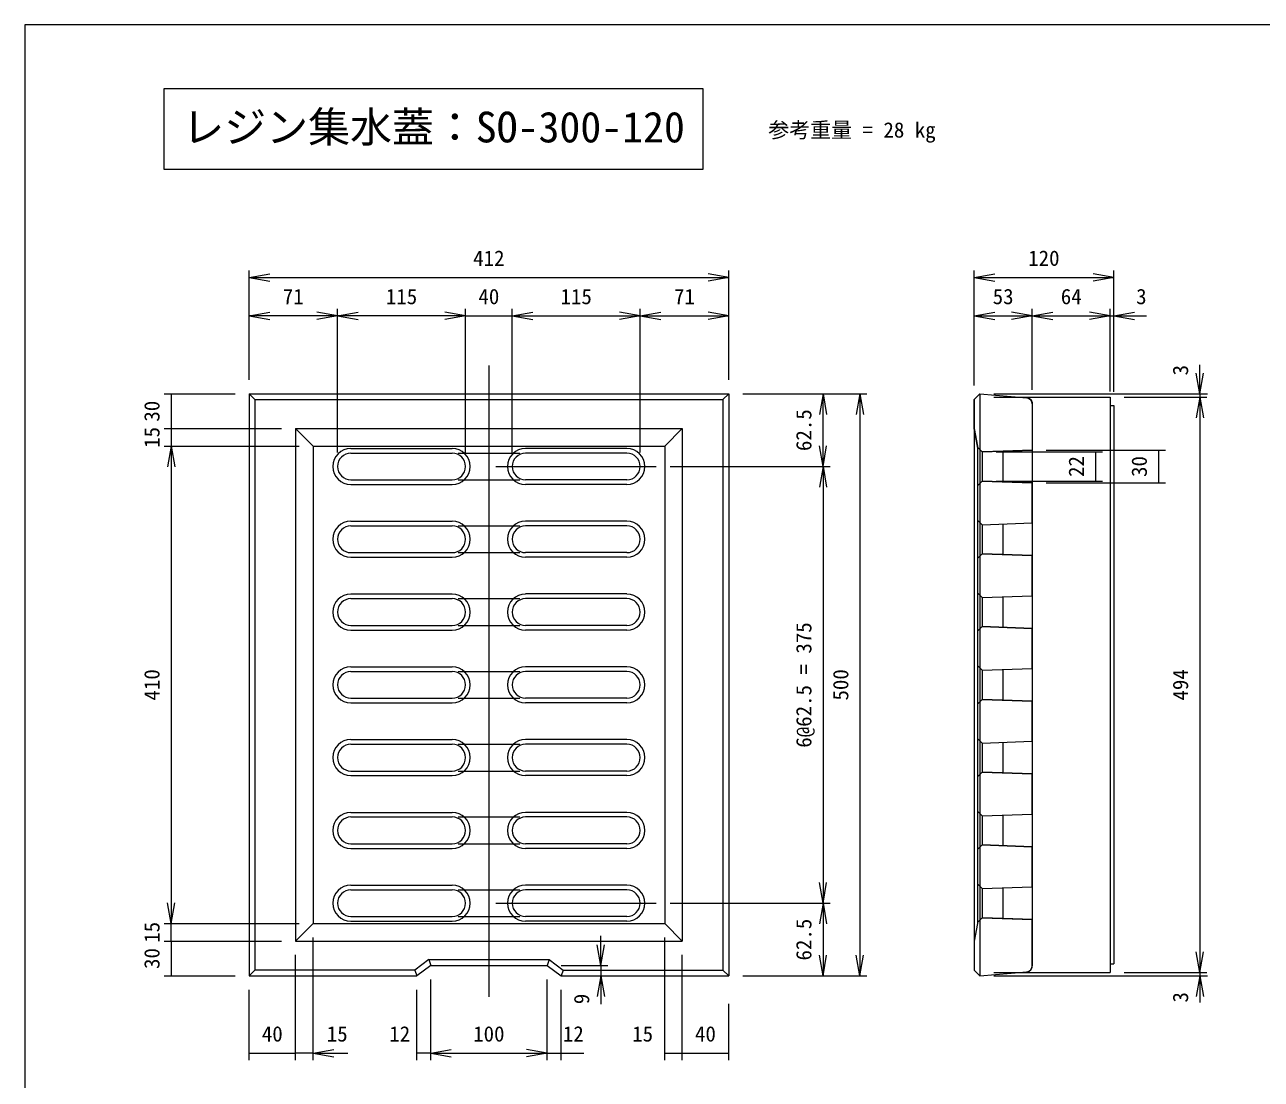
# Model space of a CAD drawing. Units: millimetres on the paper, scale 1:6. Extents: x 70 to 700, y 33 to 686.
# Drawn here: x 75.2 to 252.2, y 156.1 to 307 of the extents above; entities that cross this region are included whole.
import ezdxf
from ezdxf.enums import TextEntityAlignment as Align

# ---------------------------------------------------------------- set-up
doc = ezdxf.new("R2010")
doc.units = ezdxf.units.MM
doc.layers.add('シート4', color=4, linetype='Continuous', lineweight=18)
doc.styles.add('ＭＳ ゴシック-5.0-0.0', font='')
doc.styles.get('ＭＳ ゴシック-5.0-0.0').set_extended_font_data('ＭＳ ゴシック-5.0-0.0')

msp = doc.modelspace()

# ---------------------------------------------------------------- linework, layer by layer
at = {"layer": 'シート4', "color": 2}
for p, q in [((75.152, 307.023), (75.152, 33.285)), ((699.902, 307.023), (75.152, 307.023)), ((107.26, 254.214), (175.926, 254.214)), ((107.26, 254.214), (107.26, 170.881)), ((175.926, 254.214), (175.926, 170.881)), ((211.875, 254.214), (211.042, 253.381)), ((211.042, 253.381), (211.042, 171.714)), ((213.875, 253.714), (230.542, 253.714)), ((230.542, 253.714), (230.542, 171.381)), ((219.375, 252.782), (219.375, 172.313)), ((230.542, 252.503), (231.042, 252.503)), ((231.042, 252.503), (231.042, 172.592)), ((211.042, 249.214), (211.542, 246.714)), ((211.542, 246.714), (211.542, 178.381)), ((211.542, 246.548), (212.208, 245.881)), ((212.208, 245.881), (219.375, 246.142)), ((121.843, 245.714), (136.343, 245.714)), ((161.343, 245.714), (146.843, 245.714)), ((212.208, 245.881), (212.208, 241.714)), ((215.208, 241.605), (215.208, 245.99)), ((121.843, 241.881), (136.343, 241.881)), ((161.343, 241.881), (146.843, 241.881)), ((211.542, 241.048), (212.208, 241.714)), ((212.208, 241.714), (219.375, 241.454)), ((211.542, 236.131), (212.208, 235.464)), ((212.208, 235.464), (219.375, 235.725)), ((212.208, 235.464), (212.208, 231.298)), ((215.208, 231.189), (215.208, 235.573)), ((121.843, 235.298), (136.343, 235.298)), ((161.343, 235.298), (146.843, 235.298)), ((121.843, 231.464), (136.343, 231.464)), ((161.343, 231.464), (146.843, 231.464)), ((211.542, 230.631), (212.208, 231.298)), ((212.208, 231.298), (219.375, 231.037)), ((121.843, 224.881), (136.343, 224.881)), ((161.343, 224.881), (146.843, 224.881)), ((211.542, 225.714), (212.208, 225.048)), ((212.208, 225.048), (219.375, 225.308)), ((212.208, 225.048), (212.208, 220.881)), ((215.208, 220.772), (215.208, 225.157)), ((121.843, 221.048), (136.343, 221.048)), ((161.343, 221.048), (146.843, 221.048)), ((211.542, 220.214), (212.208, 220.881)), ((212.208, 220.881), (219.375, 220.62)), ((121.843, 214.464), (136.343, 214.464)), ((161.343, 214.464), (146.843, 214.464)), ((211.542, 215.298), (212.208, 214.631)), ((212.208, 214.631), (219.375, 214.892)), ((212.208, 214.631), (212.208, 210.464)), ((215.208, 210.355), (215.208, 214.74)), ((121.843, 210.631), (136.343, 210.631)), ((161.343, 210.631), (146.843, 210.631)), ((211.542, 209.798), (212.208, 210.464)), ((212.208, 210.464), (219.375, 210.204)), ((121.843, 204.048), (136.343, 204.048)), ((161.343, 204.048), (146.843, 204.048)), ((211.542, 204.881), (212.208, 204.214)), ((212.208, 204.214), (219.375, 204.475)), ((212.208, 204.214), (212.208, 200.048)), ((215.208, 199.939), (215.208, 204.323)), ((121.843, 200.214), (136.343, 200.214)), ((161.343, 200.214), (146.843, 200.214)), ((211.542, 199.381), (212.208, 200.048)), ((212.208, 200.048), (219.375, 199.787)), ((121.843, 193.631), (136.343, 193.631)), ((161.343, 193.631), (146.843, 193.631)), ((211.542, 194.464), (212.208, 193.798)), ((212.208, 193.798), (219.375, 194.058)), ((212.208, 193.798), (212.208, 189.631)), ((215.208, 189.522), (215.208, 193.907)), ((121.843, 189.798), (136.343, 189.798)), ((161.343, 189.798), (146.843, 189.798)), ((211.542, 188.964), (212.208, 189.631)), ((212.208, 189.631), (219.375, 189.37)), ((121.843, 183.214), (136.343, 183.214)), ((161.343, 183.214), (146.843, 183.214)), ((211.542, 184.048), (212.208, 183.381)), ((212.208, 183.381), (219.375, 183.642)), ((212.208, 183.381), (212.208, 179.214)), ((215.208, 179.105), (215.208, 183.49)), ((121.843, 179.381), (136.343, 179.381)), ((161.343, 179.381), (146.843, 179.381)), ((211.542, 178.548), (212.208, 179.214)), ((212.208, 179.214), (219.375, 178.954)), ((211.542, 178.381), (211.042, 175.881)), ((133.26, 172.381), (131.26, 170.881)), ((133.26, 172.381), (149.926, 172.381)), ((149.926, 172.381), (151.926, 170.881)), ((211.875, 170.881), (211.042, 171.714)), ((230.542, 172.592), (231.042, 172.592)), ((107.26, 170.881), (131.26, 170.881)), ((151.926, 170.881), (175.926, 170.881)), ((213.875, 171.381), (230.542, 171.381))]:
    msp.add_line(p, q, dxfattribs=at)
at = {"layer": 'シート4'}
for p, q in [((95.11, 286.323), (95.11, 297.891)), ((95.11, 297.891), (172.231, 297.891)), ((172.231, 297.891), (172.231, 286.323)), ((172.231, 286.323), (95.11, 286.323)), ((107.26, 256.214), (107.26, 271.854)), ((107.26, 270.854), (110.214, 271.375)), ((107.26, 270.854), (110.214, 270.333)), ((107.26, 270.854), (175.926, 270.854)), ((175.926, 270.854), (172.972, 271.375)), ((175.926, 270.854), (172.972, 270.333)), ((175.926, 256.214), (175.926, 271.854)), ((211.042, 255.381), (211.042, 271.854)), ((211.042, 270.854), (213.996, 271.375)), ((211.042, 270.854), (213.996, 270.333)), ((211.042, 270.854), (231.042, 270.854)), ((231.042, 270.854), (228.087, 271.375)), ((231.042, 270.854), (228.087, 270.333)), ((231.042, 254.503), (231.042, 271.854)), ((107.26, 265.367), (110.214, 265.888)), ((119.926, 265.367), (116.972, 265.888)), ((119.926, 245.798), (119.926, 266.367)), ((119.926, 265.367), (122.881, 265.888)), ((138.26, 265.367), (135.305, 265.888)), ((138.26, 245.798), (138.26, 266.367)), ((144.926, 245.798), (144.926, 266.367)), ((144.926, 265.367), (147.881, 265.888)), ((163.26, 265.367), (160.305, 265.888)), ((163.26, 245.798), (163.26, 266.367)), ((163.26, 265.367), (166.214, 265.888)), ((175.926, 265.367), (172.972, 265.888)), ((211.042, 265.367), (213.996, 265.888)), ((219.375, 265.367), (216.421, 265.888)), ((219.375, 254.782), (219.375, 266.367)), ((219.375, 265.367), (222.33, 265.888)), ((230.542, 265.367), (227.587, 265.888)), ((230.542, 254.548), (230.542, 266.367)), ((231.042, 265.367), (233.996, 265.888)), ((107.26, 265.367), (110.214, 264.846)), ((119.926, 265.367), (107.26, 265.367)), ((119.926, 265.367), (116.972, 264.846)), ((119.926, 265.367), (122.881, 264.846)), ((138.26, 265.367), (119.926, 265.367)), ((138.26, 265.367), (135.305, 264.846)), ((138.26, 265.367), (144.926, 265.367)), ((144.926, 265.367), (147.881, 264.846)), ((144.926, 265.367), (163.26, 265.367)), ((163.26, 265.367), (160.305, 264.846)), ((163.26, 265.367), (166.214, 264.846)), ((163.26, 265.367), (175.926, 265.367)), ((175.926, 265.367), (172.972, 264.846)), ((211.042, 265.367), (213.996, 264.846)), ((211.042, 265.367), (219.375, 265.367)), ((219.375, 265.367), (216.421, 264.846)), ((219.375, 265.367), (222.33, 264.846)), ((219.375, 265.367), (230.542, 265.367)), ((230.542, 265.367), (227.587, 264.846)), ((230.542, 265.367), (231.042, 265.367)), ((231.042, 265.367), (233.996, 264.846)), ((231.042, 265.367), (235.743, 265.367)), ((141.593, 258.233), (141.593, 167.868)), ((243.343, 254.214), (242.822, 257.169)), ((243.343, 254.214), (243.343, 258.334)), ((243.343, 254.214), (243.864, 257.169)), ((95.108, 254.214), (105.26, 254.214)), ((96.108, 254.214), (96.108, 249.214)), ((108.093, 253.381), (107.26, 254.214)), ((108.093, 253.381), (108.093, 171.714)), ((108.093, 253.381), (175.093, 253.381)), ((175.926, 254.214), (175.093, 253.381)), ((175.093, 253.381), (175.093, 171.714)), ((177.926, 254.214), (195.704, 254.214)), ((189.422, 254.214), (188.901, 251.26)), ((189.422, 254.214), (189.943, 251.26)), ((189.422, 243.798), (189.422, 254.214)), ((194.704, 254.214), (194.183, 251.26)), ((194.704, 254.214), (195.225, 251.26)), ((194.704, 254.214), (194.704, 170.881)), ((211.875, 254.214), (211.875, 170.881)), ((213.875, 254.214), (244.479, 254.214)), ((232.542, 253.714), (244.343, 253.714)), ((243.343, 253.714), (242.822, 250.76)), ((243.343, 254.214), (243.343, 253.714)), ((243.343, 253.714), (243.864, 250.76)), ((243.343, 253.714), (243.343, 171.381)), ((95.108, 249.214), (111.926, 249.214)), ((96.108, 249.214), (96.108, 246.714)), ((113.926, 249.214), (169.26, 249.214)), ((113.926, 249.214), (113.926, 175.881)), ((116.426, 246.714), (113.926, 249.214)), ((166.76, 246.714), (169.26, 249.214)), ((169.26, 249.214), (169.26, 175.881)), ((95.108, 246.714), (114.426, 246.714)), ((96.108, 246.714), (95.587, 243.76)), ((96.108, 246.714), (96.629, 243.76)), ((96.108, 246.714), (96.108, 178.381)), ((116.426, 246.714), (166.76, 246.714)), ((116.426, 246.714), (116.426, 178.381)), ((121.843, 246.381), (136.343, 246.381)), ((161.343, 246.381), (146.843, 246.381)), ((166.76, 246.714), (166.76, 178.381)), ((189.422, 243.798), (188.901, 246.752)), ((189.422, 243.798), (189.943, 246.752)), ((221.375, 246.142), (238.438, 246.142)), ((237.438, 246.142), (237.438, 241.454)), ((137.176, 245.714), (146.01, 245.714)), ((214.208, 245.881), (229.434, 245.881)), ((228.434, 245.881), (228.434, 241.714)), ((142.593, 243.798), (165.547, 243.798)), ((167.547, 243.798), (190.422, 243.798)), ((189.422, 243.798), (188.901, 240.843)), ((189.422, 243.798), (189.943, 240.843)), ((189.422, 243.798), (189.422, 181.298)), ((121.843, 241.214), (136.343, 241.214)), ((137.176, 241.881), (146.01, 241.881)), ((161.343, 241.214), (146.843, 241.214)), ((214.208, 241.714), (229.434, 241.714)), ((221.375, 241.454), (238.438, 241.454)), ((121.843, 235.964), (136.343, 235.964)), ((161.343, 235.964), (146.843, 235.964)), ((137.176, 235.298), (146.01, 235.298)), ((121.843, 230.798), (136.343, 230.798)), ((137.176, 231.464), (146.01, 231.464)), ((161.343, 230.798), (146.843, 230.798)), ((121.843, 225.548), (136.343, 225.548)), ((137.176, 224.881), (146.01, 224.881)), ((161.343, 225.548), (146.843, 225.548)), ((121.843, 220.381), (136.343, 220.381)), ((137.176, 221.048), (146.01, 221.048)), ((161.343, 220.381), (146.843, 220.381)), ((121.843, 215.131), (136.343, 215.131)), ((137.176, 214.464), (146.01, 214.464)), ((161.343, 215.131), (146.843, 215.131)), ((121.843, 209.964), (136.343, 209.964)), ((137.176, 210.631), (146.01, 210.631)), ((161.343, 209.964), (146.843, 209.964)), ((121.843, 204.714), (136.343, 204.714)), ((137.176, 204.048), (146.01, 204.048)), ((161.343, 204.714), (146.843, 204.714)), ((137.176, 200.214), (146.01, 200.214)), ((121.843, 199.548), (136.343, 199.548)), ((161.343, 199.548), (146.843, 199.548)), ((121.843, 194.298), (136.343, 194.298)), ((137.176, 193.631), (146.01, 193.631)), ((161.343, 194.298), (146.843, 194.298)), ((137.176, 189.798), (146.01, 189.798)), ((121.843, 189.131), (136.343, 189.131)), ((161.343, 189.131), (146.843, 189.131)), ((189.422, 181.298), (188.901, 184.252)), ((189.422, 181.298), (189.943, 184.252)), ((121.843, 183.881), (136.343, 183.881)), ((137.176, 183.214), (146.01, 183.214)), ((161.343, 183.881), (146.843, 183.881)), ((96.108, 178.381), (95.587, 181.335)), ((96.108, 178.381), (96.629, 181.335)), ((142.593, 181.298), (165.547, 181.298)), ((167.547, 181.298), (190.422, 181.298)), ((189.422, 181.298), (188.901, 178.343)), ((189.422, 181.298), (189.943, 178.343)), ((189.422, 181.298), (189.422, 170.881)), ((137.176, 179.381), (146.01, 179.381)), ((95.108, 178.381), (114.426, 178.381)), ((96.108, 175.881), (96.108, 178.381)), ((116.426, 178.381), (113.926, 175.881)), ((116.426, 178.381), (166.76, 178.381)), ((121.843, 178.714), (136.343, 178.714)), ((161.343, 178.714), (146.843, 178.714)), ((166.76, 178.381), (169.26, 175.881)), ((95.108, 175.881), (111.926, 175.881)), ((96.108, 175.881), (96.108, 170.881)), ((113.926, 175.881), (169.26, 175.881)), ((116.426, 158.831), (116.426, 176.381)), ((157.624, 172.381), (157.103, 175.335)), ((157.624, 172.381), (157.624, 176.609)), ((157.624, 172.381), (158.145, 175.335)), ((166.76, 158.831), (166.76, 176.381)), ((113.926, 158.831), (113.926, 173.881)), ((169.26, 158.831), (169.26, 173.881)), ((189.422, 170.881), (188.901, 173.835)), ((189.422, 170.881), (189.943, 173.835)), ((194.704, 170.881), (194.183, 173.835)), ((194.704, 170.881), (195.225, 173.835)), ((243.343, 171.381), (242.822, 174.335)), ((243.343, 171.381), (243.864, 174.335)), ((108.093, 171.714), (107.26, 170.881)), ((130.982, 171.714), (108.093, 171.714)), ((132.982, 173.214), (130.982, 171.714)), ((130.982, 171.714), (131.26, 170.881)), ((132.982, 173.214), (150.204, 173.214)), ((132.982, 173.214), (133.26, 172.381)), ((150.204, 173.214), (149.926, 172.381)), ((150.204, 173.214), (152.204, 171.714)), ((151.926, 172.381), (158.624, 172.381)), ((152.204, 171.714), (151.926, 170.881)), ((152.204, 171.714), (175.093, 171.714)), ((157.624, 172.381), (157.624, 170.881)), ((175.093, 171.714), (175.926, 170.881)), ((95.108, 170.881), (105.26, 170.881)), ((133.26, 158.831), (133.26, 170.381)), ((149.926, 158.831), (149.926, 170.381)), ((157.624, 170.881), (157.103, 167.927)), ((157.624, 170.881), (157.624, 166.843)), ((157.624, 170.881), (158.145, 167.927)), ((177.926, 170.881), (195.704, 170.881)), ((213.875, 170.881), (244.479, 170.881)), ((232.542, 171.381), (244.343, 171.381)), ((243.343, 170.881), (242.822, 167.927)), ((243.343, 171.381), (243.343, 170.881)), ((243.343, 170.881), (243.343, 167.072)), ((243.343, 170.881), (243.864, 167.927)), ((107.26, 158.831), (107.26, 168.881)), ((131.26, 158.831), (131.26, 168.881)), ((151.926, 158.831), (151.926, 168.881)), ((175.926, 158.831), (175.926, 166.881)), ((107.26, 159.831), (113.926, 159.831)), ((116.426, 159.831), (113.926, 159.831)), ((116.426, 159.831), (119.381, 160.352)), ((116.426, 159.831), (119.381, 159.31)), ((116.426, 159.831), (121.388, 159.831)), ((133.26, 159.831), (131.26, 159.831)), ((133.26, 159.831), (136.214, 160.352)), ((133.26, 159.831), (136.214, 159.31)), ((133.26, 159.831), (149.926, 159.831)), ((149.926, 159.831), (146.972, 160.352)), ((149.926, 159.831), (146.972, 159.31)), ((149.926, 159.831), (151.926, 159.831)), ((151.926, 159.831), (155.18, 159.831)), ((166.76, 159.831), (169.26, 159.831)), ((169.26, 159.831), (175.926, 159.831))]:
    msp.add_line(p, q, dxfattribs=at)
at = {"layer": 'シート4', "color": 9}
for p, q in [((211.042, 253.381), (211.875, 254.214)), ((211.042, 249.214), (211.042, 253.381)), ((211.875, 254.214), (218.616, 253.612)), ((218.616, 253.612), (218.817, 253.569)), ((218.817, 253.569), (219.157, 253.345)), ((219.157, 253.345), (219.276, 253.177)), ((219.276, 253.177), (219.35, 252.986)), ((219.35, 252.986), (219.375, 252.782)), ((219.375, 252.782), (219.375, 246.142)), ((211.542, 246.714), (211.042, 249.214)), ((211.542, 246.548), (211.542, 246.714)), ((212.208, 245.881), (211.542, 246.548)), ((219.375, 246.142), (215.208, 245.99)), ((215.208, 245.99), (212.208, 245.881)), ((212.208, 241.714), (211.542, 241.048)), ((211.542, 241.048), (211.542, 236.131)), ((219.375, 241.454), (212.208, 241.714)), ((219.375, 235.725), (219.375, 241.454)), ((211.542, 236.131), (212.208, 235.464)), ((212.208, 235.464), (219.375, 235.725)), ((212.208, 231.298), (211.542, 230.631)), ((211.542, 230.631), (211.542, 225.714)), ((219.375, 231.037), (212.208, 231.298)), ((219.375, 225.308), (219.375, 231.037)), ((211.542, 225.714), (212.208, 225.048)), ((212.208, 225.048), (219.375, 225.308)), ((212.208, 220.881), (211.542, 220.214)), ((211.542, 220.214), (211.542, 215.298)), ((219.375, 220.62), (212.208, 220.881)), ((219.375, 214.892), (219.375, 220.62)), ((211.542, 215.298), (212.208, 214.631)), ((212.208, 214.631), (219.375, 214.892)), ((212.208, 210.464), (211.542, 209.798)), ((211.542, 209.798), (211.542, 204.881)), ((219.375, 210.204), (212.208, 210.464)), ((219.375, 204.475), (219.375, 210.204)), ((211.542, 204.881), (212.208, 204.214)), ((212.208, 204.214), (219.375, 204.475)), ((212.208, 200.048), (211.542, 199.381)), ((219.375, 199.787), (212.208, 200.048)), ((211.542, 199.381), (211.542, 194.464)), ((219.375, 194.058), (219.375, 199.787)), ((211.542, 194.464), (212.208, 193.798)), ((212.208, 193.798), (219.375, 194.058)), ((212.208, 189.631), (211.542, 188.964)), ((219.375, 189.37), (212.208, 189.631)), ((211.542, 188.964), (211.542, 184.048)), ((219.375, 183.642), (219.375, 189.37)), ((211.542, 184.048), (212.208, 183.381)), ((212.208, 183.381), (219.375, 183.642)), ((212.208, 179.214), (211.542, 178.548)), ((215.208, 179.105), (212.208, 179.214)), ((219.375, 178.954), (215.208, 179.105)), ((219.375, 172.313), (219.375, 178.954)), ((211.542, 178.381), (211.042, 175.881)), ((211.542, 178.548), (211.542, 178.381)), ((211.042, 175.881), (211.042, 171.714)), ((211.042, 171.714), (211.875, 170.881)), ((218.817, 171.526), (219.157, 171.75)), ((219.157, 171.75), (219.276, 171.918)), ((219.276, 171.918), (219.35, 172.109)), ((219.35, 172.109), (219.375, 172.313)), ((211.875, 170.881), (218.616, 171.483)), ((218.616, 171.483), (218.817, 171.526))]:
    msp.add_line(p, q, dxfattribs=at)
at = {"layer": 'シート4', "color": 2}
for centre, radius, start, end in [((218.542, 252.782), 0.833, 0, 84.89783), ((121.843, 243.798), 1.917, 90, 270), ((136.343, 243.798), 1.917, 270, 90), ((146.843, 243.798), 1.917, 90, 270), ((161.343, 243.798), 1.917, 270, 90), ((121.843, 233.381), 1.917, 90, 270), ((136.343, 233.381), 1.917, 270, 90), ((146.843, 233.381), 1.917, 90, 270), ((161.343, 233.381), 1.917, 270, 90), ((121.843, 222.964), 1.917, 90, 270), ((136.343, 222.964), 1.917, 270, 90), ((146.843, 222.964), 1.917, 90, 270), ((161.343, 222.964), 1.917, 270, 90), ((121.843, 212.548), 1.917, 90, 270), ((136.343, 212.548), 1.917, 270, 90), ((146.843, 212.548), 1.917, 90, 270), ((161.343, 212.548), 1.917, 270, 90), ((121.843, 202.131), 1.917, 90, 270), ((136.343, 202.131), 1.917, 270, 90), ((146.843, 202.131), 1.917, 90, 270), ((161.343, 202.131), 1.917, 270, 90), ((121.843, 191.714), 1.917, 90, 270), ((136.343, 191.714), 1.917, 270, 90), ((146.843, 191.714), 1.917, 90, 270), ((161.343, 191.714), 1.917, 270, 90), ((121.843, 181.298), 1.917, 90, 270), ((136.343, 181.298), 1.917, 270, 90), ((146.843, 181.298), 1.917, 90, 270), ((161.343, 181.298), 1.917, 270, 90), ((218.542, 172.313), 0.833, 275.10217, 0)]:
    msp.add_arc(centre, radius, start, end, dxfattribs=at)
at = {"layer": 'シート4'}
for centre, start, end in [((121.843, 243.798), 90, 270), ((136.343, 243.798), 270, 90), ((146.843, 243.798), 90, 270), ((161.343, 243.798), 270, 90), ((121.843, 233.381), 90, 270), ((136.343, 233.381), 270, 90), ((146.843, 233.381), 90, 270), ((161.343, 233.381), 270, 90), ((121.843, 222.964), 90, 270), ((136.343, 222.964), 270, 90), ((146.843, 222.964), 90, 270), ((161.343, 222.964), 270, 90), ((121.843, 212.548), 90, 270), ((136.343, 212.548), 270, 90), ((146.843, 212.548), 90, 270), ((161.343, 212.548), 270, 90), ((121.843, 202.131), 90, 270), ((136.343, 202.131), 270, 90), ((146.843, 202.131), 90, 270), ((161.343, 202.131), 270, 90), ((121.843, 191.714), 90, 270), ((136.343, 191.714), 270, 90), ((146.843, 191.714), 90, 270), ((161.343, 191.714), 270, 90), ((121.843, 181.298), 90, 270), ((136.343, 181.298), 270, 90), ((146.843, 181.298), 90, 270), ((161.343, 181.298), 270, 90)]:
    msp.add_arc(centre, 2.583, start, end, dxfattribs=at)

# ---------------------------------------------------------------- texts
at = {"layer": 'シート4', "color": 7, "style": 'ＭＳ ゴシック-5.0-0.0'}
for s, height, p in [('レジン集水蓋：SO-300-120', 4.399, (97.719, 288.861)), ('参考重量 = 28 kg', 2.199, (181.584, 290.205)), ('412', 2.199, (139.343, 271.854)), ('120', 2.199, (218.792, 271.854)), ('71', 2.199, (112.093, 266.367)), ('115', 2.199, (126.843, 266.367)), ('40', 2.199, (140.093, 266.367)), ('115', 2.199, (151.843, 266.367)), ('71', 2.199, (168.093, 266.367)), ('53', 2.199, (213.708, 266.367)), ('64', 2.199, (223.458, 266.367)), ('3', 2.199, (234.243, 266.367)), ('40', 2.199, (109.093, 160.831)), ('15', 2.199, (118.388, 160.831)), ('12', 2.199, (127.336, 160.831)), ('100', 2.199, (139.343, 160.831)), ('12', 2.199, (152.18, 160.831)), ('15', 2.199, (162.107, 160.831)), ('40', 2.199, (171.093, 160.831))]:
    msp.add_text(s, height=height, dxfattribs=at).set_placement(p, align=Align.BOTTOM_LEFT)
for s, p in [('3', (242.343, 256.834)), ('30', (95.108, 250.214)), ('62.5', (188.422, 246.006)), ('15', (95.108, 246.464)), ('22', (227.434, 242.298)), ('30', (236.438, 242.298)), ('6@62.5 = 375', (188.422, 203.548)), ('410', (95.108, 210.298)), ('500', (193.704, 210.298)), ('494', (242.343, 210.298)), ('62.5', (188.422, 173.089)), ('15', (95.108, 175.631)), ('30', (95.108, 171.881)), ('9', (156.624, 166.843)), ('3', (242.343, 167.072))]:
    msp.add_text(s, height=2.199, rotation=90, dxfattribs=at).set_placement(p, align=Align.BOTTOM_LEFT)

doc.saveas('drawing.dxf')
